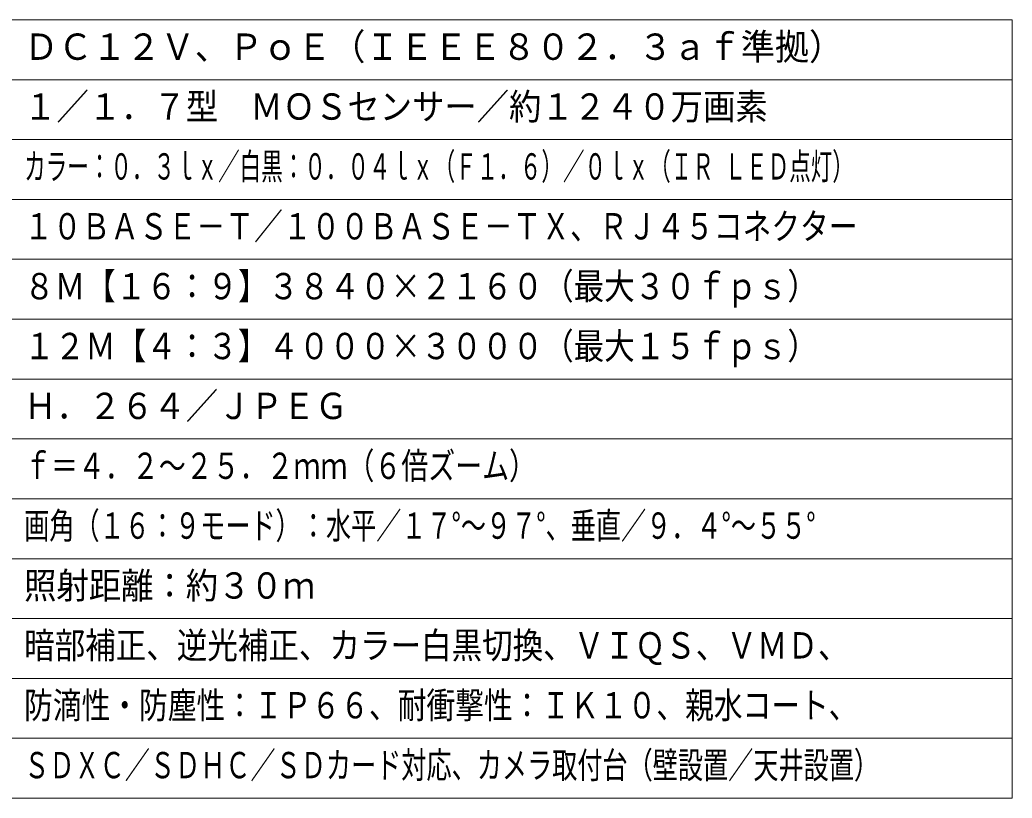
# Model space of a CAD drawing. Units: millimetres, scale not verified. Extents: x -63 to 62, y -56 to 57.
# Drawn here: x -20.4 to 62.5, y -56.5 to 8.5 of the extents above; entities that cross this region are included whole.
import ezdxf
from ezdxf.enums import TextEntityAlignment as Align

# ---------------------------------------------------------------- set-up
doc = ezdxf.new("R2010")
doc.units = ezdxf.units.MM
doc.header["$LTSCALE"] = 0.125
doc.layers.add('0-1_MOJI1', color=7, linetype='Continuous')
doc.layers.add('0-2_WAKU', color=1, linetype='Continuous', lineweight=18)
doc.styles.add('ＭＳ ゴシック', font='')
doc.styles.get('ＭＳ ゴシック').set_extended_font_data('MS Gothic')

msp = doc.modelspace()

# ---------------------------------------------------------------- linework, layer by layer
at = {"layer": '0-2_WAKU', "color": 4}
for p, q in [((-62.5005, 8.5061), (62.4995, 8.5061)), ((62.4995, -56.4939), (62.4995, 8.5061)), ((-62.5005, -56.4939), (62.4995, -56.4939))]:
    msp.add_line(p, q, dxfattribs=at)
at = {"layer": '0-2_WAKU'}
for p, q in [((-62.5005, 3.5061), (62.4995, 3.5061)), ((-62.5005, -1.4939), (62.4995, -1.4939)), ((-62.5005, -6.4939), (62.4995, -6.4939)), ((62.4995, -11.4939), (-62.5005, -11.4939)), ((62.4995, -16.4939), (-62.5005, -16.4939)), ((62.4995, -21.4939), (-62.5005, -21.4939)), ((-62.5005, -26.4939), (62.4995, -26.4939)), ((-62.5005, -31.4939), (62.4995, -31.4939)), ((-62.5005, -36.4939), (62.4995, -36.4939)), ((-62.5005, -41.4939), (62.4995, -41.4939)), ((-62.5005, -46.4939), (62.4995, -46.4939)), ((-62.5005, -51.4939), (62.4995, -51.4939))]:
    msp.add_line(p, q, dxfattribs=at)

# ---------------------------------------------------------------- texts
at = {"layer": '0-1_MOJI1', "style": 'ＭＳ ゴシック'}
for s, width, p in [('ＤＣ１２Ｖ、ＰｏＥ（ＩＥＥＥ８０２．３ａｆ準拠）', 0.95, (-20.0005, 4.5061)), ('１／１．７型\u3000ＭＯＳセンサー／約１２４０万画素', 0.9, (-20.0005, -0.4939)), ('カラー：０．３ｌｘ／白黒：０．０４ｌｘ（Ｆ１．６）／０ｌｘ（ＩＲ ＬＥＤ点灯）', 0.6, (-20.0005, -5.4939)), ('１０ＢＡＳＥ－Ｔ／１００ＢＡＳＥ－ＴＸ、ＲＪ４５コネクター', 0.8, (-20.0005, -10.4939)), ('８Ｍ【１６：９】３８４０×２１６０（最大３０ｆｐｓ）', 0.85, (-20.0005, -15.4939)), ('１２Ｍ【４：３】４０００×３０００（最大１５ｆｐｓ）', 0.85, (-20.0005, -20.4939)), ('Ｈ．２６４／ＪＰＥＧ', 0.9, (-20.0005, -25.4939)), ('ｆ＝４．２～２５．２ｍｍ（６倍ズーム）', 0.75, (-20.0005, -30.4939)), ('画角（１６：９モード）：水平／１７°～９７°、垂直／９．４°～５５°', 0.7, (-20.0005, -35.4939)), ('照射距離：約３０ｍ', 0.9, (-20.0005, -40.4939)), ('暗部補正、逆光補正、カラー白黒切換、ＶＩＱＳ、ＶＭＤ、', 0.85, (-20.0005, -45.4939)), ('防滴性・防塵性：ＩＰ６６、耐衝撃性：ＩＫ１０、親水コート、', 0.8, (-20.0005, -50.4939)), ('ＳＤＸＣ／ＳＤＨＣ／ＳＤカード対応、カメラ取付台（壁設置／天井設置）', 0.7, (-20.0005, -55.4939))]:
    msp.add_text(s, height=2.199, dxfattribs=dict(at, width=width)).set_placement(p, align=Align.BOTTOM_LEFT)

doc.saveas('drawing.dxf')
